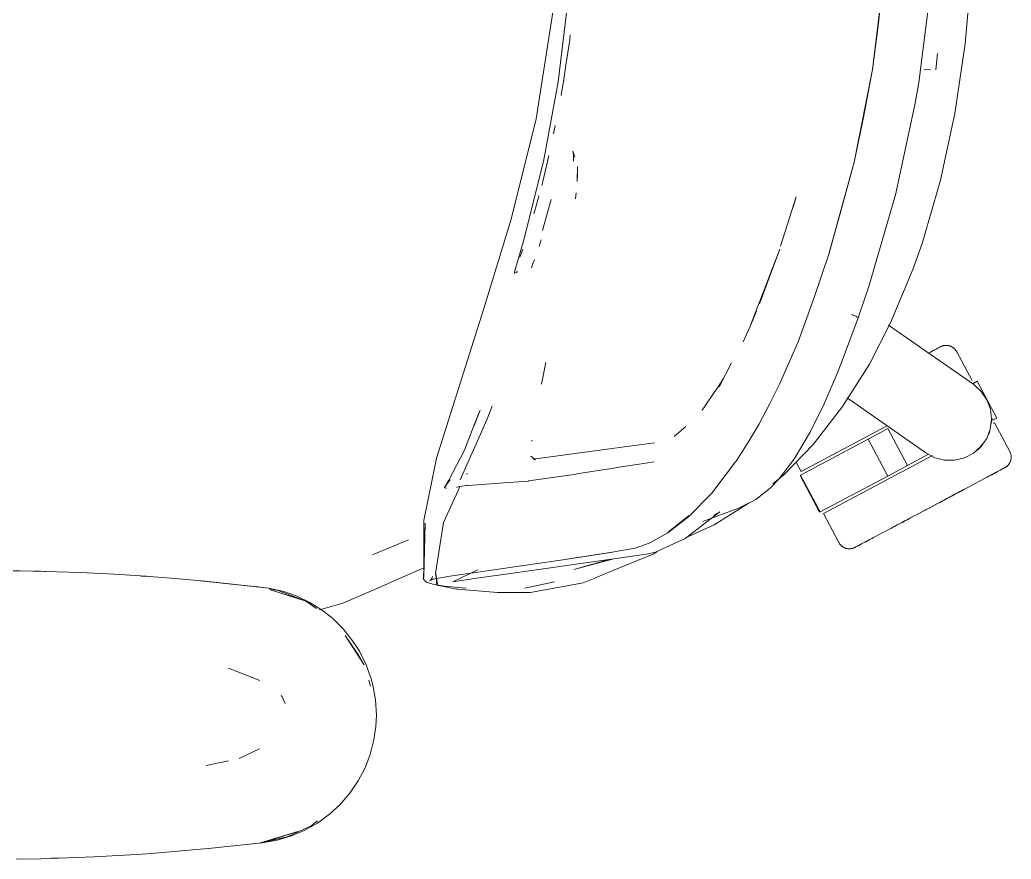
# Model space of a CAD drawing. Header units: millimetres. Extents: x 155927 to 295199, y -4084 to 97293.
# Drawn here: x 184676.1 to 185008.9, y 20679.2 to 20961 of the extents above; entities that cross this region are included whole.
import ezdxf

# ---------------------------------------------------------------- set-up
doc = ezdxf.new("R2010")
doc.units = ezdxf.units.MM
doc.header["$MEASUREMENT"] = 0
doc.layers.add('G-IMPT', color=8, linetype='CONTINUOUS', lineweight=9)
doc.layers.add('I-FURN', color=8, linetype='CONTINUOUS', lineweight=9)

msp = doc.modelspace()

# ---------------------------------------------------------------- linework, layer by layer
at = {"layer": 'G-IMPT'}
for p, q in [((184966.18, 20975.87), (184962.39, 20944.32)), ((184966.22, 20975.83), (184962.39, 20944.24)), ((184966.18, 20975.87), (184964.34, 20959.79)), ((184993.48, 20952.93), (184995.74, 20978.5)), ((184981.74, 20970.13), (184977.93, 20939.96)), ((184849.43, 20927.74), (184855.43, 20965.66)), ((184856.83, 20940.1), (184860.13, 20967.01)), ((184962.39, 20944.32), (184964.34, 20959.79)), ((184860.74, 20954.25), (184860.93, 20955.91)), ((184859.45, 20945.72), (184860.74, 20954.25)), ((184989.99, 20929.51), (184993.48, 20952.93)), ((184983.58, 20944.23), (184984.23, 20949.65)), ((184859.45, 20945.72), (184858.6, 20940.1)), ((184956.22, 20913.19), (184962.39, 20944.32)), ((184956.22, 20913.19), (184962.39, 20944.24)), ((184962.39, 20944.32), (184959.3, 20928.21)), ((184979.72, 20944.27), (184981.81, 20944.2)), ((184981.81, 20944.2), (184981.7, 20944.2)), ((184851.9, 20913.43), (184856.83, 20940.1)), ((184858.6, 20940.1), (184858.35, 20938.47)), ((184977.93, 20939.96), (184976.74, 20933.04)), ((184857.8, 20935.57), (184858.35, 20938.47)), ((184970.08, 20902.25), (184976.74, 20933.04)), ((184985.17, 20907.15), (184989.99, 20929.51)), ((184849.43, 20927.74), (184841.12, 20894.06)), ((184855.87, 20925.46), (184855.33, 20922.65)), ((184956.22, 20913.19), (184959.3, 20928.21)), ((184853.67, 20915.42), (184853.22, 20913.44)), ((184862, 20915.79), (184861.78, 20916.83)), ((184861.78, 20916.83), (184862.47, 20914.88)), ((184862, 20915.79), (184862.03, 20913.48)), ((184851.9, 20913.43), (184845.35, 20887.11)), ((184851.66, 20906.69), (184853.22, 20913.44)), ((184862.04, 20913.62), (184862.03, 20913.48)), ((184956.22, 20913.19), (184947.79, 20882.78)), ((184956.22, 20913.19), (184947.83, 20882.69)), ((184951.56, 20895.94), (184956.22, 20913.19)), ((184863.32, 20911.78), (184863.23, 20906.72)), ((184863.23, 20906.72), (184863.31, 20908.99)), ((184863.32, 20911.78), (184863.31, 20908.99)), ((184851.66, 20906.69), (184851.33, 20905.4)), ((184979, 20885.91), (184985.17, 20907.15)), ((184862.92, 20902.93), (184862.71, 20900.83)), ((184970.08, 20902.25), (184961.13, 20871.42)), ((184850.04, 20900.53), (184848.93, 20896.54)), ((184850.04, 20900.53), (184850.36, 20901.67)), ((184850.36, 20901.67), (184850.41, 20901.85)), ((184851.63, 20890.21), (184854.54, 20900.6)), ((184936.77, 20901.5), (184931.52, 20885.02)), ((184936.77, 20901.5), (184935.69, 20898.07)), ((184848.93, 20896.54), (184848.72, 20895.85)), ((184951.56, 20895.94), (184947.79, 20882.78)), ((184831.94, 20864.09), (184841.12, 20894.06)), ((184845.35, 20887.11), (184842.28, 20876.68)), ((184851.19, 20887.12), (184850.46, 20884.9)), ((184979, 20885.91), (184975.92, 20877.17)), ((184844.19, 20881.91), (184844.93, 20884.01)), ((184931.24, 20884.03), (184924.42, 20865.62)), ((184931.24, 20884.03), (184924.53, 20866.58)), ((184947.83, 20882.69), (184942.83, 20867.77)), ((184844.19, 20881.91), (184843.95, 20881.25)), ((184848.47, 20879.36), (184847.86, 20877.7)), ((184848.47, 20879.36), (184848.85, 20880.37)), ((184842.08, 20875.89), (184842.14, 20876.11)), ((184842.17, 20875.65), (184842.08, 20875.89)), ((184842.14, 20876.11), (184842.21, 20876.41)), ((184842.21, 20876.41), (184842.28, 20876.68)), ((184843.17, 20876.43), (184842.56, 20876.04)), ((184843.17, 20876.43), (184842.96, 20876.28)), ((184975.92, 20877.17), (184968.41, 20859.2)), ((184961.13, 20871.42), (184959.94, 20867.82)), ((184924.53, 20866.58), (184923.86, 20864.85)), ((184937.37, 20852.89), (184942.83, 20867.77)), ((184957.53, 20860.88), (184959.94, 20867.82)), ((184831.94, 20864.09), (184815.95, 20813.84)), ((184921.14, 20857.77), (184923.86, 20864.85)), ((184921.14, 20857.77), (184923.45, 20863.22)), ((184952, 20845.92), (184957.57, 20860.88)), ((184956.3, 20861.67), (184955.25, 20862.09)), ((184955.25, 20862.09), (184955.84, 20861.87)), ((184956.3, 20861.67), (184955.84, 20861.87)), ((184956.3, 20861.67), (184956.95, 20861.39)), ((184956.3, 20861.67), (184957.13, 20861.29)), ((184956.95, 20861.39), (184957.13, 20861.29)), ((184957.53, 20861.02), (184957.13, 20861.29)), ((184957.13, 20861.29), (184957.52, 20861.06)), ((184957.53, 20861.02), (184957.52, 20861.06)), ((184957.57, 20860.88), (184957.53, 20861.02)), ((184957.53, 20861.02), (184957.53, 20860.88)), ((184961.32, 20845.42), (184968.41, 20859.2)), ((184918.94, 20852.93), (184921.14, 20857.77)), ((184937.37, 20852.89), (184931.19, 20838.67)), ((184852.66, 20845.97), (184851.25, 20838.72)), ((184915.07, 20845.88), (184910.88, 20837.78)), ((184950.52, 20842.24), (184952, 20845.92)), ((184945.75, 20831.28), (184950.52, 20842.24)), ((184952.34, 20831.13), (184961.32, 20845.42)), ((184912.39, 20840.55), (184909.83, 20836.8)), ((184912.39, 20840.55), (184910.88, 20837.78)), ((184909.43, 20836.22), (184905.94, 20831.08)), ((184909.83, 20836.8), (184909.43, 20836.22)), ((184927.8, 20831.94), (184931.19, 20838.67)), ((184830.64, 20829.93), (184828.62, 20824.82)), ((184828.62, 20824.82), (184830.41, 20829.35)), ((184828.63, 20825.03), (184830.64, 20829.93)), ((184834.67, 20831.25), (184832.92, 20826.67)), ((184905.94, 20831.08), (184905.19, 20829.98)), ((184927.8, 20831.94), (184924.23, 20825.15)), ((184945.75, 20831.28), (184941.22, 20822.23)), ((184945.53, 20830.84), (184941.22, 20822.23)), ((184945.75, 20831.28), (184941.53, 20822.83)), ((184952.34, 20831.13), (184942.54, 20818.53)), ((184945.53, 20830.84), (184945.75, 20831.28)), ((184832.92, 20826.67), (184824, 20806.51)), ((184825.37, 20816.56), (184828.63, 20825.03)), ((184899.67, 20824.45), (184895.76, 20821.11)), ((184920.47, 20818.92), (184924.23, 20825.15)), ((184941.22, 20822.23), (184936.49, 20814.23)), ((184941.22, 20822.23), (184941.53, 20822.83)), ((184847.98, 20819.5), (184848.02, 20819.85)), ((184875.81, 20817.17), (184889.17, 20818.95)), ((184889.17, 20818.95), (184888.7, 20818.81)), ((184920.47, 20818.92), (184916.58, 20812.82)), ((184825.37, 20816.56), (184820.09, 20806.45)), ((184875.81, 20817.17), (184848.48, 20813.44)), ((184932.58, 20808.23), (184942.54, 20818.53)), ((184815.95, 20813.84), (184811.75, 20792.89)), ((184847.63, 20814.55), (184849.19, 20813.31)), ((184848.48, 20813.44), (184848.74, 20813.39)), ((184848.98, 20813.35), (184848.74, 20813.39)), ((184884, 20811.82), (184889.08, 20812.56)), ((184908.39, 20802.13), (184916.41, 20812.57)), ((184916.41, 20812.57), (184916.58, 20812.82)), ((184930.91, 20806.81), (184935.62, 20812.94)), ((184935.62, 20812.94), (184936.49, 20814.23)), ((184863.73, 20808.63), (184875.51, 20810.49)), ((184877.17, 20810.76), (184875.51, 20810.49)), ((184884, 20811.82), (184877.17, 20810.76)), ((184818.74, 20804), (184820.58, 20806.7)), ((184818.74, 20804), (184820.09, 20806.45)), ((184826.38, 20808.68), (184825.94, 20808.41)), ((184846.89, 20806.16), (184838.64, 20805.54)), ((184846.97, 20806.17), (184846.89, 20806.16)), ((184846.97, 20806.17), (184862.18, 20808.38)), ((184862.18, 20808.38), (184863.73, 20808.63)), ((184930.91, 20806.81), (184928.01, 20803.79)), ((184928.9, 20805.23), (184932.58, 20808.23)), ((184818.38, 20792.19), (184823.97, 20804.48)), ((184818.74, 20804), (184818.71, 20804.16)), ((184818.77, 20803.87), (184818.74, 20804)), ((184819.46, 20803.72), (184818.77, 20803.87)), ((184822.72, 20804.03), (184823.5, 20804.31)), ((184823.56, 20804.33), (184823.5, 20804.31)), ((184826.02, 20804.61), (184823.56, 20804.33)), ((184826.02, 20804.61), (184826.39, 20804.66)), ((184829.8, 20804.91), (184826.39, 20804.66)), ((184829.8, 20804.91), (184838.64, 20805.54)), ((184923.15, 20799.93), (184928.01, 20803.79)), ((184900.66, 20794.23), (184908.39, 20802.13)), ((184922.01, 20799.31), (184919.58, 20798.14)), ((184922.01, 20799.31), (184923.15, 20799.93)), ((184911.1, 20795.79), (184899.45, 20786.87)), ((184905.44, 20792.56), (184917.35, 20797.07)), ((184911.1, 20795.79), (184909.15, 20794.67)), ((184920.66, 20798.62), (184909.21, 20791.5)), ((184919.58, 20798.14), (184917.35, 20797.07)), ((184920.66, 20798.62), (184921.01, 20798.85)), ((184811.75, 20792.89), (184811.71, 20774.02)), ((184900.66, 20794.23), (184893.69, 20788.81)), ((184893.92, 20789.14), (184900.87, 20794.54)), ((184900.87, 20794.54), (184897.29, 20791.73)), ((184812.19, 20792), (184811.61, 20773.56)), ((184812.19, 20792), (184811.71, 20774.02)), ((184818.38, 20792.19), (184815.67, 20775.14)), ((184893.92, 20789.14), (184897.29, 20791.73)), ((184909.21, 20791.5), (184900.58, 20787.52)), ((184806.61, 20786.46), (184794.75, 20781.53)), ((184893.69, 20788.81), (184887.86, 20785.52)), ((184899.45, 20786.87), (184892.87, 20783.81)), ((184882.65, 20783.56), (184874.97, 20782.26)), ((184887.44, 20785.31), (184882.65, 20783.56)), ((184887.44, 20785.31), (184887.86, 20785.52)), ((184890.12, 20782.53), (184888.95, 20781.75)), ((184892.87, 20783.81), (184889.51, 20782.24)), ((184794.49, 20781.43), (184794.75, 20781.53)), ((184859.21, 20779.86), (184828.33, 20775.31)), ((184839.3, 20774.92), (184886.51, 20781.59)), ((184859.21, 20779.86), (184874.4, 20782.19)), ((184859.81, 20779.96), (184874.97, 20782.26)), ((184859.81, 20779.96), (184874.4, 20782.19)), ((184862.09, 20776.47), (184875.04, 20779.97)), ((184862.09, 20776.47), (184873.98, 20779.82)), ((184888.95, 20781.75), (184872.5, 20774.96)), ((184886.51, 20781.59), (184889.51, 20782.24)), ((184676.27, 20775.98), (184670.8, 20776.06)), ((184676.27, 20775.98), (184688.57, 20775.69)), ((184683.05, 20775.85), (184680.97, 20775.85)), ((184684.7, 20775.77), (184683.05, 20775.85)), ((184696.45, 20775.39), (184688.57, 20775.69)), ((184803.55, 20773.43), (184811.72, 20776.99)), ((184829.88, 20776.29), (184821.45, 20772.29)), ((184696.45, 20775.39), (184707.76, 20774.85)), ((184716.63, 20774.29), (184707.76, 20774.85)), ((184716.63, 20774.29), (184726.92, 20773.57)), ((184718.67, 20774.16), (184716.77, 20774.25)), ((184718.67, 20774.16), (184720.09, 20774.02)), ((184738.32, 20772.58), (184726.92, 20773.57)), ((184759.75, 20770.23), (184736.8, 20772.68)), ((184736.8, 20772.68), (184756.94, 20770.56)), ((184759.75, 20770.23), (184738.32, 20772.58)), ((184795.71, 20770.01), (184803.55, 20773.43)), ((184811.58, 20773.44), (184811.77, 20774.3)), ((184811.58, 20773.44), (184811.97, 20772.87)), ((184811.61, 20773.56), (184811.71, 20774.02)), ((184811.71, 20774.02), (184811.74, 20774.19)), ((184811.77, 20774.3), (184811.74, 20774.19)), ((184812.35, 20772.37), (184811.97, 20772.87)), ((184812.35, 20772.37), (184812.89, 20772.05)), ((184814.83, 20773.26), (184813.74, 20772.7)), ((184814.24, 20773.09), (184813.74, 20772.7)), ((184814.21, 20773.09), (184820.48, 20774.2)), ((184814.83, 20773.26), (184814.21, 20773.09)), ((184814.56, 20773.63), (184814.24, 20773.09)), ((184814.56, 20773.63), (184814.64, 20774.13)), ((184816.35, 20771.56), (184815.67, 20775.14)), ((184816.35, 20771.56), (184815.73, 20775.1)), ((184815.73, 20775.1), (184816.12, 20771.15)), ((184828.33, 20775.31), (184820.48, 20774.2)), ((184821.45, 20772.29), (184822.32, 20772.43)), ((184822.32, 20772.43), (184827.34, 20773.26)), ((184827.34, 20773.26), (184828.63, 20773.48)), ((184839.3, 20774.92), (184828.63, 20773.48)), ((184855.02, 20772.19), (184855.59, 20772.34)), ((184865.27, 20771.97), (184869.13, 20773.57)), ((184872.5, 20774.96), (184869.13, 20773.57)), ((184755.42, 20770.7), (184756.94, 20770.56)), ((184759.75, 20770.23), (184756.94, 20770.56)), ((184759.75, 20770.23), (184764.71, 20769.07)), ((184759.83, 20770.01), (184762.88, 20769.43)), ((184772.1, 20765.83), (184760.25, 20769.64)), ((184769.4, 20766.73), (184760.25, 20769.64)), ((184762.88, 20769.43), (184772.1, 20765.83)), ((184768.85, 20767.62), (184764.71, 20769.07)), ((184784.59, 20765.15), (184795.71, 20770.01)), ((184814.75, 20771.5), (184812.89, 20772.05)), ((184818.03, 20770.97), (184814.75, 20771.5)), ((184818.44, 20770.71), (184816.12, 20771.15)), ((184818.03, 20770.97), (184818.64, 20770.89)), ((184818.44, 20770.71), (184822.69, 20769.9)), ((184823.33, 20770.37), (184818.64, 20770.89)), ((184823.16, 20769.85), (184822.69, 20769.9)), ((184832.48, 20769.05), (184823.16, 20769.85)), ((184823.33, 20770.37), (184825.92, 20770.16)), ((184832.48, 20769.05), (184836.44, 20768.71)), ((184845.71, 20770.15), (184855.02, 20772.19)), ((184847.58, 20768.74), (184865.27, 20771.97)), ((184773.43, 20765.43), (184768.85, 20767.62)), ((184772.1, 20765.83), (184769.4, 20766.73)), ((184772.1, 20765.83), (184775.68, 20763.41)), ((184836.44, 20768.71), (184840.61, 20768.71)), ((184847.58, 20768.74), (184840.61, 20768.71)), ((184773.43, 20765.43), (184777.75, 20762.7)), ((184784.59, 20765.15), (184776.77, 20762.89)), ((184781.06, 20760.08), (184777.75, 20762.7)), ((184784.67, 20756.53), (184781.06, 20760.08)), ((184784.67, 20756.53), (184787.85, 20752.56)), ((184791.71, 20744.4), (184785.39, 20754.35)), ((184789.55, 20748.08), (184785.39, 20754.35)), ((184790.12, 20749.01), (184787.85, 20752.56)), ((184791.71, 20744.4), (184789.55, 20748.08)), ((184792.36, 20744.5), (184790.12, 20749.01)), ((184746.23, 20743.33), (184756.66, 20739.18)), ((184792.36, 20744.5), (184794.07, 20739.73)), ((184793.27, 20739.29), (184793.89, 20737.26)), ((184794.64, 20737.6), (184794.07, 20739.73)), ((184795.52, 20732.65), (184794.64, 20737.6)), ((184764.18, 20733.66), (184763.89, 20734.11)), ((184765.2, 20731.44), (184764.18, 20733.66)), ((184795.81, 20727.61), (184795.52, 20732.65)), ((184795.81, 20727.61), (184795.64, 20723.76)), ((184794.99, 20719.25), (184795.64, 20723.76)), ((184794.99, 20719.25), (184793.73, 20714.38)), ((184756.57, 20716.23), (184749.78, 20712.97)), ((184791.9, 20709.67), (184793.73, 20714.38)), ((184738.73, 20710.63), (184746.17, 20712.2)), ((184789.71, 20705.51), (184791.9, 20709.67)), ((184789.71, 20705.51), (184786.88, 20701.34)), ((184786.88, 20701.34), (184783.56, 20697.51)), ((184780.12, 20694.34), (184783.56, 20697.51)), ((184780.12, 20694.34), (184776.03, 20691.34)), ((184765.9, 20686.7), (184773.97, 20690.44)), ((184771.59, 20688.83), (184776.03, 20691.34)), ((184776.08, 20692.04), (184773.97, 20690.44)), ((184756.94, 20684.66), (184769.4, 20688.49)), ((184765.9, 20686.7), (184757.5, 20684.79)), ((184769.4, 20688.49), (184760.25, 20685.58)), ((184767.36, 20687.02), (184762.49, 20685.55)), ((184771.59, 20688.83), (184767.36, 20687.02)), ((184735.39, 20682.41), (184739.52, 20682.75)), ((184739.52, 20682.75), (184757.45, 20684.66)), ((184756.94, 20684.66), (184760.25, 20685.58)), ((184757.45, 20684.66), (184762.49, 20685.55)), ((184674.91, 20679.22), (184683.33, 20679.38)), ((184695.08, 20679.77), (184683.33, 20679.38)), ((184688.26, 20679.52), (184686.77, 20679.51)), ((184690.2, 20679.63), (184688.26, 20679.52)), ((184695.08, 20679.77), (184701.11, 20680.02)), ((184715.25, 20680.83), (184701.11, 20680.02)), ((184720.34, 20681.16), (184715.25, 20680.83)), ((184720.34, 20681.16), (184735.39, 20682.41)), ((184728.52, 20681.81), (184730.2, 20681.98))]:
    msp.add_line(p, q, dxfattribs=at)
at = {"layer": 'I-FURN'}
for p, q in [((184967.78, 20858.52), (184996.37, 20838.51)), ((184981.05, 20849.02), (184981.58, 20849.31)), ((184981.86, 20849.45), (184981.34, 20849.18)), ((184981.58, 20849.31), (184982.09, 20849.57)), ((184982.34, 20849.71), (184981.86, 20849.45)), ((184982.09, 20849.57), (184982.55, 20849.82)), ((184982.79, 20849.95), (184982.34, 20849.71)), ((184982.55, 20849.82), (184982.98, 20850.05)), ((184983.2, 20850.16), (184982.79, 20849.95)), ((184982.98, 20850.05), (184983.37, 20850.26)), ((184983.57, 20850.36), (184983.2, 20850.16)), ((184983.37, 20850.26), (184983.73, 20850.45)), ((184983.91, 20850.54), (184983.57, 20850.36)), ((184983.73, 20850.45), (184984.05, 20850.62)), ((184984.2, 20850.7), (184983.91, 20850.54)), ((184984.05, 20850.62), (184984.33, 20850.76)), ((184984.46, 20850.84), (184984.2, 20850.7)), ((184984.33, 20850.76), (184984.57, 20850.89)), ((184984.68, 20850.95), (184984.46, 20850.84)), ((184984.57, 20850.89), (184984.77, 20851)), ((184984.86, 20851.05), (184984.68, 20850.95)), ((184984.77, 20851), (184984.93, 20851.09)), ((184985, 20851.12), (184984.86, 20851.05)), ((184984.93, 20851.09), (184985.05, 20851.15)), ((184985.1, 20851.18), (184985, 20851.12)), ((184985.05, 20851.15), (184985.13, 20851.19)), ((184985.16, 20851.21), (184985.1, 20851.18)), ((184985.13, 20851.19), (184985.18, 20851.22)), ((184985.18, 20851.22), (184985.16, 20851.21)), ((184985.18, 20851.22), (184985.33, 20851.29)), ((184985.18, 20851.22), (184985.18, 20851.22)), ((184985.33, 20851.29), (184985.47, 20851.36)), ((184985.47, 20851.36), (184985.62, 20851.42)), ((184985.62, 20851.42), (184985.77, 20851.48)), ((184985.77, 20851.48), (184985.93, 20851.52)), ((184985.93, 20851.52), (184986.08, 20851.57)), ((184986.08, 20851.57), (184986.24, 20851.6)), ((184986.24, 20851.6), (184986.4, 20851.63)), ((184986.4, 20851.63), (184986.56, 20851.66)), ((184986.56, 20851.66), (184986.72, 20851.68)), ((184986.72, 20851.68), (184986.88, 20851.69)), ((184986.88, 20851.69), (184987.04, 20851.69)), ((184987.04, 20851.69), (184987.2, 20851.69)), ((184987.2, 20851.69), (184987.36, 20851.68)), ((184987.36, 20851.68), (184987.52, 20851.67)), ((184987.52, 20851.67), (184987.68, 20851.64)), ((184987.68, 20851.64), (184987.84, 20851.62)), ((184987.84, 20851.62), (184988, 20851.58)), ((184988, 20851.58), (184988.15, 20851.54)), ((184988.15, 20851.54), (184988.31, 20851.5)), ((184988.31, 20851.5), (184988.46, 20851.44)), ((184988.46, 20851.44), (184988.61, 20851.39)), ((184988.61, 20851.39), (184988.76, 20851.32)), ((184988.76, 20851.32), (184988.9, 20851.25)), ((184988.9, 20851.25), (184989.05, 20851.18)), ((184989.05, 20851.18), (184989.18, 20851.09)), ((184989.18, 20851.09), (184989.32, 20851.01)), ((184989.32, 20851.01), (184989.45, 20850.91)), ((184989.45, 20850.91), (184989.58, 20850.82)), ((184989.58, 20850.82), (184989.7, 20850.71)), ((184989.7, 20850.71), (184989.82, 20850.61)), ((184989.82, 20850.61), (184989.94, 20850.49)), ((184989.94, 20850.49), (184990.05, 20850.38)), ((184990.05, 20850.38), (184990.16, 20850.26)), ((184990.16, 20850.26), (184990.26, 20850.13)), ((184990.26, 20850.13), (184990.35, 20850)), ((184990.35, 20850), (184990.45, 20849.87)), ((184990.45, 20849.87), (184990.53, 20849.73)), ((184990.53, 20849.73), (184990.61, 20849.59)), ((184990.61, 20849.59), (184990.63, 20849.55)), ((184995.78, 20839.87), (184990.63, 20849.55)), ((184996.14, 20838.92), (184997.53, 20839.66)), ((184996.22, 20838.97), (184996.14, 20838.92)), ((185004.1, 20827.3), (184997.53, 20839.66)), ((184996.37, 20838.51), (184998.88, 20836.25)), ((184998.88, 20836.25), (185000.78, 20833.46)), ((184980.32, 20815.58), (184953.89, 20834.09)), ((185000.78, 20833.46), (185001.96, 20830.3)), ((185001.96, 20830.3), (185002.34, 20826.95)), ((185002.34, 20826.95), (185001.91, 20823.6)), ((185002.31, 20827.32), (185002.71, 20826.56)), ((185004.1, 20827.3), (185002.71, 20826.56)), ((185002.71, 20826.56), (185002.8, 20826.61)), ((185002.92, 20825.54), (185003.29, 20825.74)), ((185008.44, 20816.05), (185003.29, 20825.74)), ((184938.39, 20809.35), (184967.09, 20824.61)), ((184960.92, 20820.2), (184967.56, 20823.73)), ((184974.13, 20811.37), (184967.56, 20823.73)), ((185001.91, 20823.6), (185000.69, 20820.46)), ((184938.21, 20808.12), (184960.92, 20820.2)), ((184967.49, 20807.83), (184960.92, 20820.2)), ((184997.92, 20816.83), (185000.22, 20819.62)), ((185000.69, 20820.46), (184998.76, 20817.69)), ((184983.3, 20813.99), (184980.32, 20815.58)), ((184998.76, 20817.69), (184996.22, 20815.47)), ((184996.5, 20815.68), (184997.92, 20816.83)), ((185008.44, 20816.05), (185008.52, 20815.91)), ((185008.52, 20815.91), (185008.58, 20815.76)), ((185008.58, 20815.76), (185008.64, 20815.61)), ((185008.64, 20815.61), (185008.7, 20815.46)), ((184936.71, 20812.51), (184938.39, 20809.35)), ((184945.9, 20795.22), (184982.51, 20814.69)), ((184981.19, 20815.12), (184974.13, 20811.37)), ((184986.57, 20813.16), (184983.3, 20813.99)), ((184989.94, 20813.14), (184986.57, 20813.16)), ((184993.22, 20813.93), (184989.94, 20813.14)), ((184996.22, 20815.47), (184993.22, 20813.93)), ((185008.48, 20812.33), (185008.4, 20812.19)), ((185008.55, 20812.48), (185008.48, 20812.33)), ((185008.61, 20812.63), (185008.55, 20812.48)), ((185008.67, 20812.78), (185008.61, 20812.63)), ((185008.72, 20812.93), (185008.67, 20812.78)), ((185008.7, 20815.46), (185008.75, 20815.31)), ((185008.77, 20813.08), (185008.72, 20812.93)), ((185008.75, 20815.31), (185008.79, 20815.15)), ((185008.81, 20813.24), (185008.77, 20813.08)), ((185008.79, 20815.15), (185008.83, 20815)), ((185008.84, 20813.4), (185008.81, 20813.24)), ((185008.83, 20815), (185008.86, 20814.84)), ((185008.87, 20813.55), (185008.84, 20813.4)), ((185008.86, 20814.84), (185008.88, 20814.68)), ((185008.89, 20813.71), (185008.87, 20813.55)), ((185008.88, 20814.68), (185008.9, 20814.52)), ((185008.91, 20813.88), (185008.89, 20813.71)), ((185008.9, 20814.52), (185008.91, 20814.36)), ((185008.91, 20814.36), (185008.92, 20814.2)), ((185008.92, 20814.2), (185008.91, 20814.04)), ((185008.91, 20814.04), (185008.91, 20813.88)), ((184974.13, 20811.37), (184967.49, 20807.83)), ((185003.18, 20808.69), (185003.68, 20808.96)), ((185003.94, 20809.09), (185003.45, 20808.84)), ((185003.68, 20808.96), (185004.15, 20809.2)), ((185004.38, 20809.33), (185003.94, 20809.09)), ((185004.15, 20809.2), (185004.58, 20809.43)), ((185004.79, 20809.55), (185004.38, 20809.33)), ((185004.58, 20809.43), (185004.97, 20809.64)), ((185005.17, 20809.75), (185004.79, 20809.55)), ((185004.97, 20809.64), (185005.32, 20809.83)), ((185005.5, 20809.93), (185005.17, 20809.75)), ((185005.32, 20809.83), (185005.64, 20810)), ((185005.8, 20810.08), (185005.5, 20809.93)), ((185005.64, 20810), (185005.92, 20810.15)), ((185006.06, 20810.22), (185005.8, 20810.08)), ((185005.92, 20810.15), (185006.16, 20810.28)), ((185006.28, 20810.34), (185006.06, 20810.22)), ((185006.16, 20810.28), (185006.36, 20810.38)), ((185006.46, 20810.43), (185006.28, 20810.34)), ((185006.36, 20810.38), (185006.53, 20810.47)), ((185006.6, 20810.51), (185006.46, 20810.43)), ((185006.53, 20810.47), (185006.65, 20810.53)), ((185006.7, 20810.56), (185006.6, 20810.51)), ((185006.65, 20810.53), (185006.73, 20810.58)), ((185006.76, 20810.59), (185006.7, 20810.56)), ((185006.73, 20810.58), (185006.77, 20810.6)), ((185006.78, 20810.6), (185006.76, 20810.59)), ((185006.77, 20810.6), (185006.78, 20810.6)), ((185006.82, 20810.62), (185006.78, 20810.6)), ((185006.96, 20810.7), (185006.82, 20810.62)), ((185007.09, 20810.79), (185006.96, 20810.7)), ((185007.23, 20810.88), (185007.09, 20810.79)), ((185007.35, 20810.98), (185007.23, 20810.88)), ((185007.48, 20811.08), (185007.35, 20810.98)), ((185007.6, 20811.18), (185007.48, 20811.08)), ((185007.72, 20811.3), (185007.6, 20811.18)), ((185007.83, 20811.41), (185007.72, 20811.3)), ((185007.94, 20811.53), (185007.83, 20811.41)), ((185008.04, 20811.66), (185007.94, 20811.53)), ((185008.14, 20811.78), (185008.04, 20811.66)), ((185008.23, 20811.92), (185008.14, 20811.78)), ((185008.32, 20812.05), (185008.23, 20811.92)), ((185008.4, 20812.19), (185008.32, 20812.05)), ((184938.04, 20808.03), (184944.61, 20795.67)), ((184944.78, 20795.76), (184938.21, 20808.12)), ((184967.49, 20807.83), (184944.78, 20795.76)), ((184997.23, 20805.53), (184998.01, 20805.94)), ((184998.01, 20805.94), (184998.76, 20806.34)), ((184998.76, 20806.34), (184999.48, 20806.72)), ((184999.48, 20806.72), (185000.18, 20807.09)), ((185000.18, 20807.09), (185000.84, 20807.45)), ((185000.84, 20807.45), (185001.47, 20807.78)), ((185001.47, 20807.78), (185002.08, 20808.1)), ((185002.39, 20808.27), (185001.8, 20807.96)), ((185002.08, 20808.1), (185002.64, 20808.41)), ((185002.94, 20808.56), (185002.39, 20808.27)), ((185002.64, 20808.41), (185003.18, 20808.69)), ((185003.45, 20808.84), (185002.94, 20808.56)), ((184990.24, 20801.81), (184991.18, 20802.31)), ((184991.68, 20802.58), (184990.75, 20802.08)), ((184991.18, 20802.31), (184992.1, 20802.8)), ((184992.59, 20803.06), (184991.68, 20802.58)), ((184992.1, 20802.8), (184993.01, 20803.28)), ((184993.01, 20803.28), (184993.89, 20803.75)), ((184993.89, 20803.75), (184994.76, 20804.21)), ((184994.76, 20804.21), (184995.61, 20804.67)), ((184995.61, 20804.67), (184996.43, 20805.1)), ((184996.43, 20805.1), (184997.23, 20805.53)), ((184984.92, 20798.98), (184983.92, 20798.45)), ((184984.38, 20798.69), (184985.38, 20799.22)), ((184985.91, 20799.51), (184984.92, 20798.98)), ((184985.38, 20799.22), (184986.37, 20799.75)), ((184986.9, 20800.03), (184985.91, 20799.51)), ((184986.37, 20799.75), (184987.35, 20800.27)), ((184987.88, 20800.55), (184986.9, 20800.03)), ((184987.35, 20800.27), (184988.33, 20800.79)), ((184988.85, 20801.07), (184987.88, 20800.55)), ((184988.33, 20800.79), (184989.29, 20801.31)), ((184989.8, 20801.58), (184988.85, 20801.07)), ((184989.29, 20801.31), (184990.24, 20801.81)), ((184990.75, 20802.08), (184989.8, 20801.58)), ((184978.9, 20795.78), (184977.9, 20795.25)), ((184978.36, 20795.49), (184979.36, 20796.03)), ((184979.9, 20796.31), (184978.9, 20795.78)), ((184979.36, 20796.03), (184980.36, 20796.56)), ((184980.91, 20796.85), (184979.9, 20796.31)), ((184980.36, 20796.56), (184981.37, 20797.09)), ((184981.91, 20797.38), (184980.91, 20796.85)), ((184981.37, 20797.09), (184982.37, 20797.63)), ((184982.92, 20797.92), (184981.91, 20797.38)), ((184982.37, 20797.63), (184983.38, 20798.16)), ((184983.92, 20798.45), (184982.92, 20797.92)), ((184983.38, 20798.16), (184984.38, 20798.69)), ((184945.9, 20795.22), (184951.05, 20785.54)), ((184971.6, 20791.9), (184972.53, 20792.39)), ((184973.04, 20792.66), (184972.1, 20792.17)), ((184972.53, 20792.39), (184973.48, 20792.9)), ((184973.99, 20793.17), (184973.04, 20792.66)), ((184973.48, 20792.9), (184974.43, 20793.41)), ((184974.95, 20793.68), (184973.99, 20793.17)), ((184974.43, 20793.41), (184975.4, 20793.92)), ((184975.93, 20794.2), (184974.95, 20793.68)), ((184975.4, 20793.92), (184976.38, 20794.44)), ((184976.91, 20794.72), (184975.93, 20794.2)), ((184976.38, 20794.44), (184977.37, 20794.97)), ((184977.9, 20795.25), (184976.91, 20794.72)), ((184977.37, 20794.97), (184978.36, 20795.49)), ((184965.62, 20788.72), (184966.41, 20789.14)), ((184966.41, 20789.14), (184967.22, 20789.57)), ((184967.22, 20789.57), (184968.06, 20790.02)), ((184968.52, 20790.26), (184967.67, 20789.81)), ((184968.06, 20790.02), (184968.91, 20790.47)), ((184969.39, 20790.72), (184968.52, 20790.26)), ((184968.91, 20790.47), (184969.79, 20790.94)), ((184970.27, 20791.19), (184969.39, 20790.72)), ((184969.79, 20790.94), (184970.69, 20791.41)), ((184971.18, 20791.68), (184970.27, 20791.19)), ((184970.69, 20791.41), (184971.6, 20791.9)), ((184972.1, 20792.17), (184971.18, 20791.68)), ((184959.34, 20785.38), (184959.83, 20785.64)), ((184960.1, 20785.79), (184959.6, 20785.52)), ((184959.83, 20785.64), (184960.34, 20785.91)), ((184960.64, 20786.07), (184960.1, 20785.79)), ((184960.34, 20785.91), (184960.89, 20786.21)), ((184961.2, 20786.37), (184960.64, 20786.07)), ((184960.89, 20786.21), (184961.48, 20786.52)), ((184961.48, 20786.52), (184962.09, 20786.85)), ((184962.09, 20786.85), (184962.74, 20787.19)), ((184962.74, 20787.19), (184963.42, 20787.55)), ((184963.42, 20787.55), (184964.13, 20787.93)), ((184964.13, 20787.93), (184964.86, 20788.32)), ((184964.86, 20788.32), (184965.62, 20788.72)), ((184951.07, 20785.5), (184951.05, 20785.54)), ((184951.15, 20785.36), (184951.07, 20785.5)), ((184951.24, 20785.22), (184951.15, 20785.36)), ((184951.33, 20785.09), (184951.24, 20785.22)), ((184951.43, 20784.96), (184951.33, 20785.09)), ((184951.53, 20784.84), (184951.43, 20784.96)), ((184951.63, 20784.71), (184951.53, 20784.84)), ((184951.74, 20784.6), (184951.63, 20784.71)), ((184951.86, 20784.49), (184951.74, 20784.6)), ((184951.98, 20784.38), (184951.86, 20784.49)), ((184952.1, 20784.28), (184951.98, 20784.38)), ((184952.23, 20784.18), (184952.1, 20784.28)), ((184952.36, 20784.08), (184952.23, 20784.18)), ((184952.5, 20784), (184952.36, 20784.08)), ((184952.64, 20783.92), (184952.5, 20784)), ((184952.78, 20783.84), (184952.64, 20783.92)), ((184952.93, 20783.77), (184952.78, 20783.84)), ((184953.07, 20783.71), (184952.93, 20783.77)), ((184953.22, 20783.65), (184953.07, 20783.71)), ((184953.38, 20783.59), (184953.22, 20783.65)), ((184953.53, 20783.55), (184953.38, 20783.59)), ((184953.69, 20783.51), (184953.53, 20783.55)), ((184953.84, 20783.47), (184953.69, 20783.51)), ((184954, 20783.45), (184953.84, 20783.47)), ((184954.16, 20783.43), (184954, 20783.45)), ((184954.32, 20783.41), (184954.16, 20783.43)), ((184954.48, 20783.4), (184954.32, 20783.41)), ((184954.65, 20783.4), (184954.48, 20783.4)), ((184954.81, 20783.41), (184954.65, 20783.4)), ((184954.97, 20783.42), (184954.81, 20783.41)), ((184955.13, 20783.43), (184954.97, 20783.42)), ((184955.29, 20783.46), (184955.13, 20783.43)), ((184955.45, 20783.49), (184955.29, 20783.46)), ((184955.6, 20783.52), (184955.45, 20783.49)), ((184955.76, 20783.57), (184955.6, 20783.52)), ((184955.91, 20783.62), (184955.76, 20783.57)), ((184956.06, 20783.67), (184955.91, 20783.62)), ((184956.21, 20783.73), (184956.06, 20783.67)), ((184956.36, 20783.8), (184956.21, 20783.73)), ((184956.5, 20783.87), (184956.36, 20783.8)), ((184956.51, 20783.88), (184956.5, 20783.87)), ((184956.5, 20783.87), (184956.52, 20783.88)), ((184956.55, 20783.9), (184956.51, 20783.88)), ((184956.52, 20783.88), (184956.58, 20783.91)), ((184956.63, 20783.94), (184956.55, 20783.9)), ((184956.58, 20783.91), (184956.68, 20783.97)), ((184956.75, 20784.01), (184956.63, 20783.94)), ((184956.68, 20783.97), (184956.82, 20784.04)), ((184956.92, 20784.09), (184956.75, 20784.01)), ((184956.82, 20784.04), (184957, 20784.14)), ((184957.12, 20784.2), (184956.92, 20784.09)), ((184957, 20784.14), (184957.22, 20784.26)), ((184957.36, 20784.33), (184957.12, 20784.2)), ((184957.22, 20784.26), (184957.48, 20784.39)), ((184957.64, 20784.48), (184957.36, 20784.33)), ((184957.48, 20784.39), (184957.78, 20784.55)), ((184957.96, 20784.64), (184957.64, 20784.48)), ((184957.78, 20784.55), (184958.11, 20784.73)), ((184958.31, 20784.83), (184957.96, 20784.64)), ((184958.11, 20784.73), (184958.49, 20784.93)), ((184958.7, 20785.04), (184958.31, 20784.83)), ((184958.49, 20784.93), (184958.9, 20785.15)), ((184959.13, 20785.27), (184958.7, 20785.04)), ((184958.9, 20785.15), (184959.34, 20785.38)), ((184959.6, 20785.52), (184959.13, 20785.27))]:
    msp.add_line(p, q, dxfattribs=at)
for points in [[(185002.31, 20827.32), (185002.32, 20827.09), (185002.32, 20826.55), (185002.28, 20825.88), (185002.24, 20825.51)], [(184999.37, 20818.41), (184999.04, 20817.99), (184998.7, 20817.56), (184998.27, 20817.17)]]:
    msp.add_open_spline(points, degree=3, dxfattribs=at)
msp.add_open_spline([(185001.71, 20822.9), (185001.57, 20822.43), (185001.35, 20821.8), (185001.05, 20821.17), (185000.97, 20821.01)], degree=3, knots=[-0.6, -0.6, -0.6, -0.6, -0.5, -0.4680239, -0.4680239, -0.4680239, -0.4680239], dxfattribs=at)

doc.saveas('drawing.dxf')
